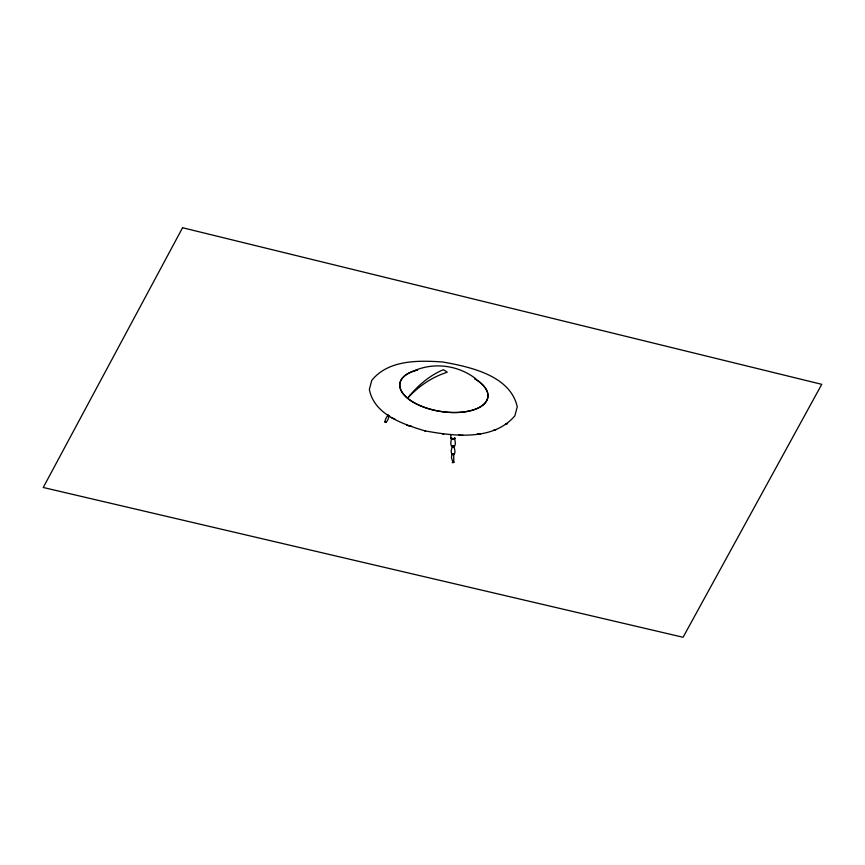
<?xml version="1.0" encoding="UTF-8"?>
<svg xmlns="http://www.w3.org/2000/svg" width="865" height="865" viewBox="0 0 865 865"><rect width="100%" height="100%" fill="white"/><g stroke="black" fill="none" stroke-linecap="round" stroke-linejoin="round"><path stroke-width="1.3" d="M389.553 415.697L388.158 415.838L388.028 414.778M389.174 415.589C387.142 425.364 381.876 423.331 387.985 415.157M386.244 422.023C382.838 420.455 388.017 423.882 385.066 421.504M453.606 446.048C458.666 458.753 447.162 456.298 452.806 446.037M454.157 446.318L452.071 446.34M452.081 454.309L452.817 453.995M452.719 462.288C454.958 464.483 448.978 456.525 452.784 454.136M452.482 462.17L453.974 462.115L453.314 462.418M389.109 415.751L388.299 415.654M454.233 438.101C458.731 449.887 447.356 449.822 451.887 438.112M454.536 438.425L453.649 438.782M451.606 446.275L452.492 445.918M424.585 430.759C453.833 436.241 493.255 441.128 514.859 415.838L517.259 406.777C510.209 375.399 469.922 366.846 442.869 362.003C418.682 360.348 388.428 359.613 371.755 380.405L369.355 389.455C374.21 414.713 402.971 424.185 424.585 430.759A67.697 10.704 -76.1 0 0 425.558 431.203M453.714 462.364L452.265 462.58L452.946 462.332M415.762 370.112C435.517 362.175 459.055 365.668 475.793 378.794M452.892 438.815L451.595 438.328M453.628 445.918L454.547 446.372M453.606 454.017L454.168 454.276M452.471 454.309L453.747 454.298L453.757 462.159M450.806 434.403L450.816 438.339M474.885 378.773A44.548 21.322 8.9 0 1 473.663 409.815A44.548 21.322 8.9 0 1 409.848 399.998A44.548 21.322 8.9 0 1 417.46 369.939M474.831 378.848A44.461 21.279 8.9 0 1 473.609 409.826A44.461 21.279 8.9 0 1 409.934 400.03A44.461 21.279 8.9 0 1 417.525 370.036M394.808 418.974A67.697 38.503 -59 0 1 391.326 417.536M411.578 426.207A67.697 25.474 -68.3 0 1 406.712 425.061M443.745 434.241A67.697 4.79 -83.3 0 1 442.837 433.949M480.659 433.733A67.697 33.778 80.6 0 1 477.372 433.938M462.872 435.246A67.697 19.96 89.2 0 1 458.991 434.803M495.915 429.786A67.697 45.283 69.5 0 1 493.71 430.121M507.571 423.677A67.697 53.706 53.6 0 1 505.463 424.142M454.72 437.917A2.249 0.66 -0.1 0 1 454.709 438.815A2.249 0.66 -0.1 0 1 451.681 438.89A2.249 0.66 -0.1 0 1 451.173 438.004M384.936 421.785C386.439 423.818 386.687 420.801 384.936 421.785M182.569 227.733L43.25 487.492L683.069 637.267L821.75 384.33L182.569 227.733M410.14 395.056L407.545 398.224L410.399 395.229A72.53 49.565 -50.4 0 1 443.853 373.431L447.216 372.199L443.431 369.701A71.622 43.369 -56.6 0 0 410.151 395.056"/></g></svg>
